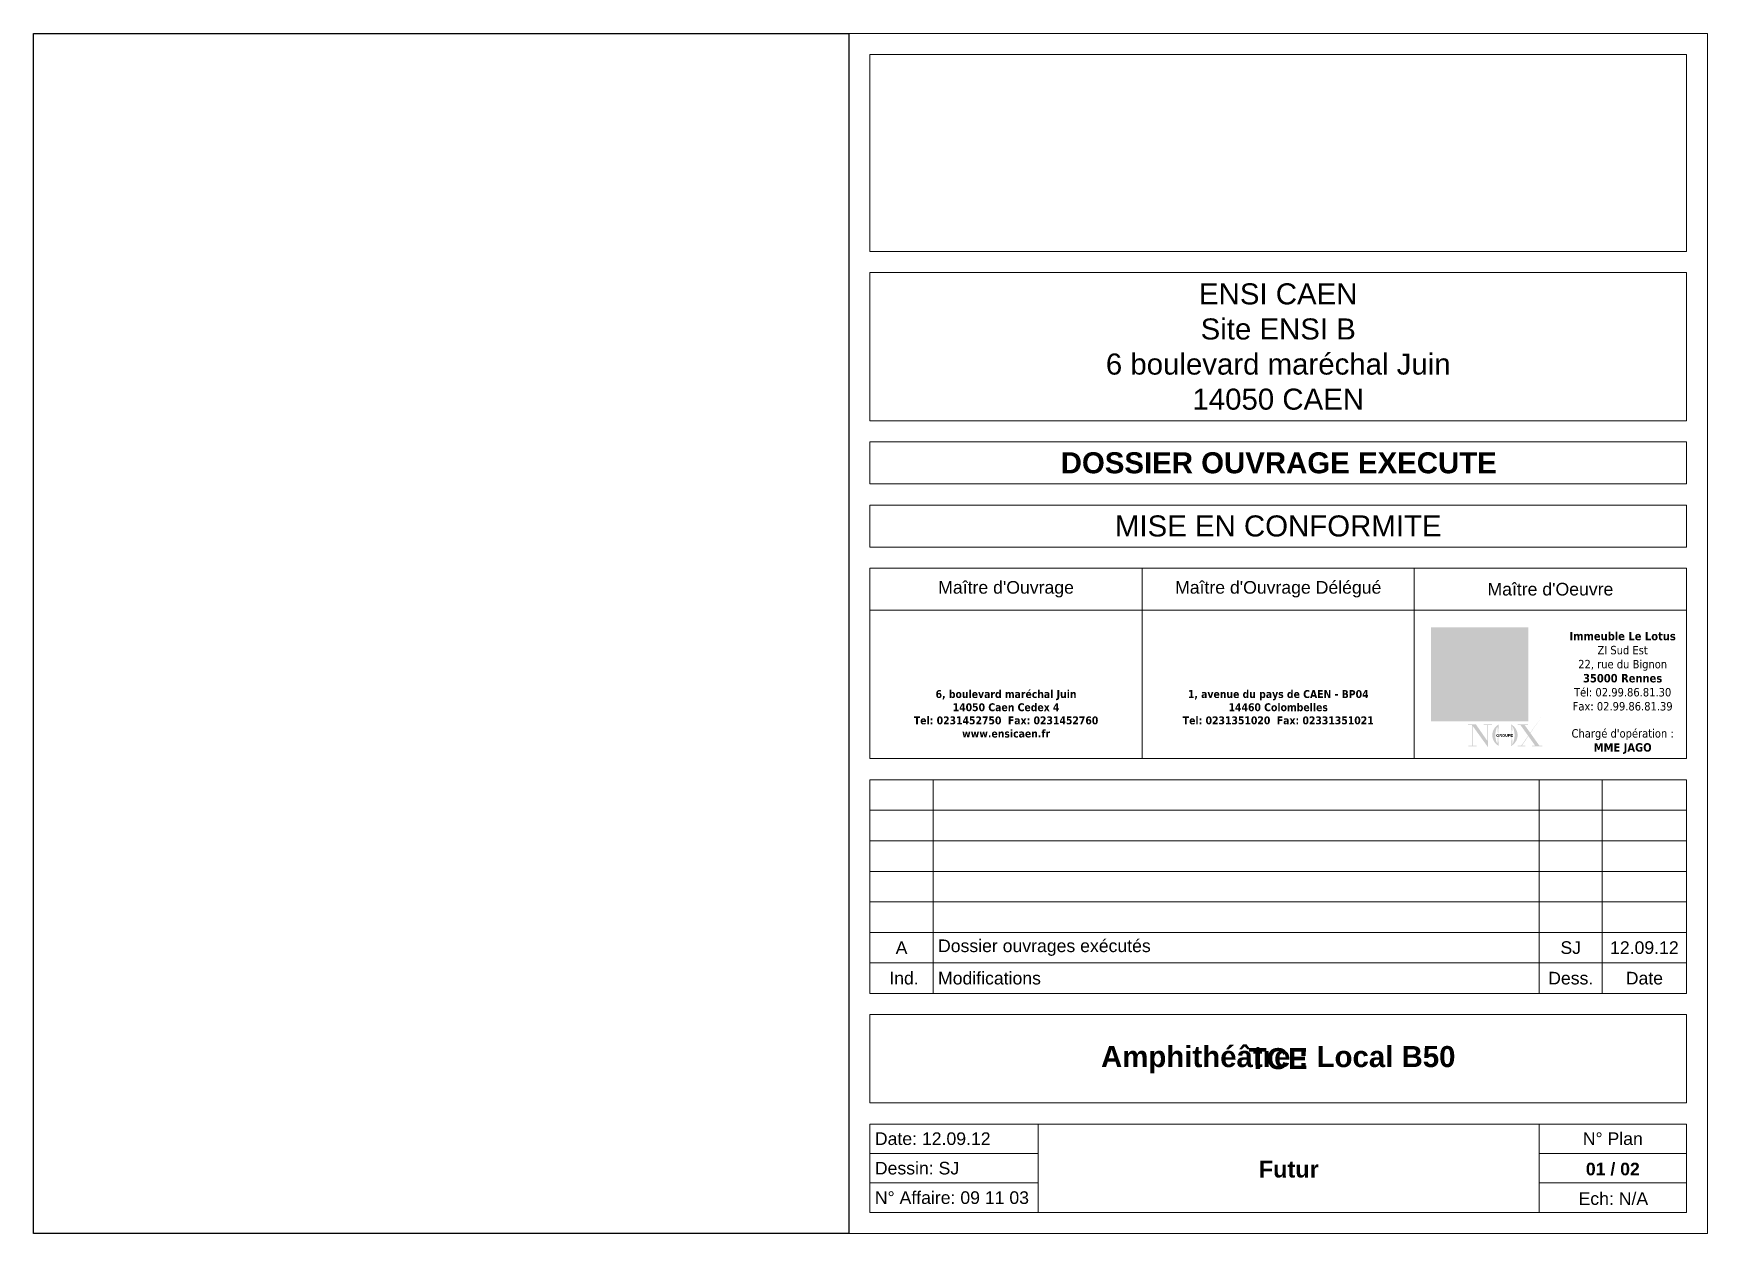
# Paper-space layout 'CARTOUCHE A3' of a CAD drawing. Header units: millimetres. Extents: x 0 to 398, y 0 to 285.
import ezdxf

# ---------------------------------------------------------------- set-up
doc = ezdxf.new("R2010")
doc.units = ezdxf.units.MM
doc.layers.add('00 ASTEC - CARTOUCHE', color=7, linetype='Continuous', lineweight=5)
doc.layers.add('ASTEC - CARTOUCHE', color=7, linetype='Continuous')
doc.styles.add('ASTEC', font='arial.ttf')
doc.styles.get("Standard").update_dxf_attribs({"font": 'arial.ttf'})

# ---------------------------------------------------------------- blocks, each defined once
blk = doc.blocks.new('ASTEC 3.0')
h = blk.add_hatch(color=1)
h.dxf.hatch_style = 1
h.set_gradient(color1=(255, 127, 0), color2=(255, 191, 0), rotation=45, tint=1, name='INVHEMISPHERICAL')
h.paths.add_polyline_path([(10.82081276981626, 22.63534318988229, -0.2913175626231103), (16.03669866552809, 17.43600011368142, 0.04048872894501887), (16.09592353546759, 18.16617591731688, 0.4634225329475488)])
h.paths.add_polyline_path([(10.50230704242131, 22.57047311713654, 0.03783999249834399), (9.850669961189851, 22.35997800276596, -0.1593398093898057), (15.75747487292392, 16.44795172477643, 0.03520572576687999), (15.957076397317, 17.05312585917522, 0.2389860192034496)])
h.paths.add_polyline_path([(9.500830526812933, 22.19928580157477, 0.03868376802239216), (8.90420122857904, 21.83314945771986, -0.0651119381774781), (15.22443595214281, 15.49457216282849, 0.0397192729855704), (15.60085111408262, 16.10681037965048, 0.1306160979674897)])
h.paths.add_polyline_path([(8.600586052576546, 21.59235163333494, 0.03606540603783676), (8.139013601408806, 21.13077918212707, 0.03331943478471557), (14.53129864053335, 14.74130394336896, 0.0358452929407762), (14.99006129137706, 15.20006659417584, 0.0333194347847164)])
h.paths.add_polyline_path([(7.898215777007863, 20.82716400611787, 0.03868376802239152), (7.532079433149192, 20.23053470789989, 0.1306160979674897), (13.62455485505052, 14.13051412065579, 0.03971927298557037), (14.23679307190469, 14.50692928258979, -0.06511193817747807)])
h.paths.add_polyline_path([(7.371387231978588, 19.88069527353298, 0.03783999249834501), (7.160892117593903, 19.22905819227333, 0.2389860192034491), (12.67823937552748, 13.77428883739003, 0.03520572576688075), (13.2834135099547, 13.97389036180823, -0.1593398093898057)])
h.paths.add_polyline_path([(7.096022044832353, 18.91055246489657, 0.0412842208729769), (7.034455099317711, 18.16617591731688, 0.4624581683113497), (12.29536512104096, 13.69466656917245, -0.2913175626231104)])
at = {"true_color": 0xffffff}
h = blk.add_hatch(color=7, dxfattribs=at)
h.dxf.hatch_style = 1
h.paths.add_polyline_path([(4.362317629507743, 10.33373079452485), (3.640556316939183, 8.886111804849293), (5.084078942076303, 8.886111804849293)], flags=16)
h.paths.add_polyline_path([(4.155629672110081, 10.97825294476343), (2.502350137219764, 7.573930770588618), (2.986322355980519, 7.573930770588618), (3.443977522489149, 8.491838530672112), (5.280657736526337, 8.491838530672112), (5.738312903034966, 7.573930770588618), (6.222285121795721, 7.573930770588618), (4.569005586905405, 10.97825294476343)])
edge = h.paths.add_edge_path()
edge.add_line((19.29171385749942, 8.657767134248274), (19.68446283059893, 8.412725562958144))
edge.add_spline(control_points=[(19.68446283059893, 8.412725562958144), (19.66841756168287, 8.387008445425408), (19.65190133621218, 8.360531529945433), (19.61599560984178, 8.30372028335239), (19.5964833079488, 8.273259449134912), (19.5555205073324, 8.211211678032782), (19.5340697763022, 8.179623424714691), (19.48865942296106, 8.115733318857792), (19.46469886956038, 8.083429404907292), (19.4136123645003, 8.018611695410073), (19.38648405222921, 7.986095411073393), (19.32836608483922, 7.921517995234012), (19.29737201461103, 7.889455070080999), (19.24705454724608, 7.841945742227722), (19.22938732529292, 7.826004074364505), (19.192803512502, 7.794629202137912), (19.17387961701024, 7.779190651781278), (19.13838993688114, 7.751802635805234), (19.12225650722394, 7.739905215507861), (19.09039805177599, 7.717427555516679), (19.07468916277867, 7.706811711648356), (19.00835018919315, 7.663830845448729), (18.95642256049905, 7.634622602177046), (18.85060696036089, 7.582632474262141), (18.79671539214905, 7.559847732228377), (18.68763546290575, 7.520192212530219), (18.63244439614937, 7.503320587224152), (18.52127612160984, 7.47510683230405), (18.46529725077562, 7.463764635496773), (18.35297659452772, 7.446362594639936), (18.29663387744222, 7.44030273594899), (18.21212762087816, 7.435091434485912), (18.18395985785173, 7.434001806988931), (18.12767023855122, 7.433116656806192), (18.09953668067465, 7.433321570454041), (18.04667440365301, 7.434932345273751), (18.021972674469, 7.436193759564276), (17.95324786304263, 7.441100170152595), (17.90947410964873, 7.445843495594204), (17.79347090388183, 7.462594983852227), (17.72205036401283, 7.477349459215816), (17.59843108529458, 7.510228027302901), (17.5455996102537, 7.526785055484879), (17.46784139686497, 7.554707530391283), (17.44216949888505, 7.564529490644077), (17.40404296992347, 7.579996115219615), (17.3913976441836, 7.585273945236167), (17.36623529758072, 7.596067962409165), (17.35372926347191, 7.601578728606), (17.28891271183966, 7.630899251788151), (17.23709875415079, 7.656922127232292), (17.13505323312711, 7.713901022946743), (17.08482037828071, 7.744857282950306), (16.98658929811791, 7.812035033728534), (16.93858887493843, 7.848257683938641), (16.84563966654241, 7.92637858694593), (16.80068816972198, 7.968279991828012), (16.73259305831743, 8.039639856869712), (16.70810627454193, 8.067099465075898), (16.6726421143976, 8.109920745552813), (16.66103203751845, 8.12446633229979), (16.64396151108667, 8.14669708739575), (16.63832878647372, 8.154176052407252), (16.62718307267642, 8.169271967515328), (16.62166315293871, 8.176899045557775), (16.60573237581411, 8.199362278816807), (16.59554663609015, 8.214303770119272), (16.55099145683926, 8.28226416989628), (16.52008882013615, 8.33673074340254), (16.46537109749625, 8.447706739202886), (16.44155103212688, 8.50421650455985), (16.39469561958686, 8.634248805471202), (16.37369761872105, 8.708144445067887), (16.34100814571138, 8.856632770534816), (16.32931288616965, 8.93123277255097), (16.31414145661984, 9.08026713368588), (16.31066511193058, 9.154706339524978), (16.31099819630617, 9.27459762100807), (16.31254249374615, 9.320312385403781), (16.31686256302055, 9.388530462703898), (16.31863675964996, 9.411210873405935), (16.32283596612979, 9.456435770408234), (16.32525713357609, 9.478965460659083), (16.33615889778594, 9.568157126335905), (16.34722323372262, 9.634817265041761), (16.37572484376142, 9.767603497428468), (16.39316200086614, 9.833732001660906), (16.43508863961324, 9.964767928624042), (16.45957947691204, 10.02967925174585), (16.50743814639281, 10.13720096832685), (16.52871401858283, 10.18037067639466), (16.57522146473639, 10.26534715947298), (16.60045420925599, 10.30715452064828), (16.65513560373802, 10.38894095922137), (16.68458590336377, 10.42892014581253), (16.73207451036433, 10.48708943928511), (16.74845561810071, 10.50617844894498), (16.77386587951332, 10.53430028649177), (16.78247567260405, 10.54358890759386), (16.79997574543813, 10.56198491591454), (16.80887462460669, 10.57110078676919), (16.83835412800545, 10.60051720897957), (16.85930817062035, 10.62021703832204), (16.92969224636909, 10.68272808356824), (16.98095360049047, 10.72254203384659), (17.08677677798551, 10.79519635213683), (17.14134088210994, 10.82804195543906), (17.26467592600966, 10.89355153814677), (17.33400383079425, 10.92470382207375), (17.47491137118777, 10.97830138821848), (17.54649647139013, 11.00074839844797), (17.69096784910653, 11.03750318256357), (17.76385716960067, 11.0518110287959), (17.89139057748253, 11.06994658673966), (17.94592561211903, 11.07551783677786), (18.02770794573007, 11.08066338299795), (18.05496551736724, 11.08184276193492), (18.0958198356675, 11.08280706895562), (18.10943260911154, 11.08299433920047), (18.13664302934194, 11.08309989835607), (18.1502670601476, 11.08301869415084), (18.18790291802725, 11.08241016490604), (18.21197703044163, 11.08159246812363), (18.29117675247835, 11.07739291615098), (18.34669605252566, 11.0720721138581), (18.45832970837364, 11.05577410041894), (18.51444695179816, 11.04479380969826), (18.60709656623658, 11.02126547321654), (18.64363143197261, 11.01059916218992), (18.69824361841893, 10.99235341121346), (18.71641554462258, 10.98589731482468), (18.74359874764923, 10.97563359791445), (18.75264734070515, 10.97211578456563), (18.77071485336637, 10.96488423929327), (18.77974341867957, 10.96116634608927), (18.799935771327, 10.95261331914378), (18.81105457124067, 10.94773910451522), (18.87224200833589, 10.9200206782233), (18.9206248728442, 10.89474679956368), (19.01379131281283, 10.83984725670189), (19.05857717839535, 10.81022071582697), (19.14452686189907, 10.74720175203822), (19.18569195771124, 10.71380843330621), (19.24468701722799, 10.66122831098789), (19.26389297028072, 10.64328557246358), (19.29200505139306, 10.61578093820401), (19.30125957529526, 10.60651425049787), (19.31953454058385, 10.58778886544314), (19.32856261119014, 10.57832194844252), (19.35383833828382, 10.55120071368924), (19.36952207150171, 10.53362788754441), (19.41440593672451, 10.48149926186625), (19.44176310341572, 10.44721620115774), (19.49262436281424, 10.38040465982124), (19.51613335125148, 10.34787189036911), (19.56029124942143, 10.28530103701644), (19.58094198274193, 10.25526028155741), (19.60055215551984, 10.22675194613851)], knot_values=[0, 0, 0, 0, 20.93813662210937, 20.93813662210937, 43.89365602360976, 43.89365602360976, 66.84917542511016, 66.84917542511016, 89.80469482661056, 89.80469482661056, 112.760214228111, 112.760214228111, 135.7157336296113, 135.7157336296113, 147.506755028526, 147.506755028526, 159.2977764274406, 159.2977764274406, 168.9049037190605, 168.9049037190605, 178.0629605256574, 178.0629605256574, 207.2302425785936, 207.2302425785936, 236.3975246315297, 236.3975246315297, 265.5648066844658, 265.5648066844658, 294.7320887374019, 294.7320887374019, 323.899370790338, 323.899370790338, 338.4830118168061, 338.4830118168061, 353.0666528432741, 353.0666528432741, 365.9530300572924, 365.9530300572924, 389.0820840087929, 389.0820840087929, 427.8721834002133, 427.8721834002133, 457.7044652455509, 457.7044652455509, 472.6206061682196, 472.6206061682196, 480.0786766295539, 480.0786766295539, 487.5367470908882, 487.5367470908882, 518.8077458717355, 518.8077458717355, 550.0787446525828, 550.0787446525828, 581.3497434334301, 581.3497434334301, 612.6207422142775, 612.6207422142775, 630.989870534358, 630.989870534358, 640.1744346943984, 640.1744346943984, 644.7667167744186, 644.7667167744186, 649.3589988544387, 649.3589988544387, 658.2246024570677, 658.2246024570677, 689.3389745218053, 689.3389745218053, 720.4533465865429, 720.4533465865429, 760.1847436849515, 760.1847436849515, 799.9161407833601, 799.9161407833601, 839.6475378817687, 839.6475378817687, 864.27412121929, 864.27412121929, 876.5874128880507, 876.5874128880507, 888.9007045568114, 888.9007045568114, 925.2769183461365, 925.2769183461365, 961.6531321354616, 961.6531321354616, 998.0293459247868, 998.0293459247868, 1022.902953305499, 1022.902953305499, 1047.776560686212, 1047.776560686212, 1072.650168066924, 1072.650168066924, 1085.08697175728, 1085.08697175728, 1091.305373602458, 1091.305373602458, 1097.523775447636, 1097.523775447636, 1111.627919520667, 1111.627919520667, 1143.938448340778, 1143.938448340778, 1176.248977160889, 1176.248977160889, 1215.416766441345, 1215.416766441345, 1254.584555721802, 1254.584555721802, 1293.752345002258, 1293.752345002258, 1322.88409801175, 1322.88409801175, 1337.449974516495, 1337.449974516495, 1344.732912768868, 1344.732912768868, 1352.015851021241, 1352.015851021241, 1364.791328950842, 1364.791328950842, 1393.884219713452, 1393.884219713452, 1422.977110476061, 1422.977110476061, 1441.92440057977, 1441.92440057977, 1451.398045631624, 1451.398045631624, 1456.13486815755, 1456.13486815755, 1460.871690683477, 1460.871690683477, 1466.775890853909, 1466.775890853909, 1493.614892297574, 1493.614892297574, 1520.453893741239, 1520.453893741239, 1547.292895184904, 1547.292895184904, 1560.712395906736, 1560.712395906736, 1567.422146267652, 1567.422146267652, 1574.131896628568, 1574.131896628568, 1586.490078962482, 1586.490078962482, 1610.97949386752, 1610.97949386752, 1635.468908772558, 1635.468908772558, 1659.958323677596, 1659.958323677596, 1659.958323677596, 1659.958323677596], degree=3, periodic=0)
edge.add_line((19.60055215551984, 10.22675194613851), (19.21915150148561, 9.964395950157495))
edge.add_spline(control_points=[(19.21915150148561, 9.964395950157382), (19.15017389430432, 10.06467231091119), (18.99009422562085, 10.29738851048717), (18.61690556927351, 10.56956955090834), (17.9424772625207, 10.67585193643697), (17.06116611126345, 10.3914469405961), (16.69436187465908, 9.397309608615615), (16.84613351413282, 8.465402814383424), (17.49215229513356, 8.002287769911277), (18.16651347867446, 7.836353249293211), (18.90012158564059, 8.030128885544286), (19.16973575600423, 8.462262453685184), (19.29171385749942, 8.657767134248274)], knot_values=[0, 0, 0, 0, 86.14004878143322, 199.9093767763332, 314.468706764693, 563.1769377277261, 777.8791281684322, 1012.1863921183, 1175.517475858125, 1308.127614919719, 1500.784041929708, 1659.958323677596, 1659.958323677596, 1659.958323677596, 1659.958323677596], degree=3, periodic=0)
h.paths.add_polyline_path([(15.96253242279636, 7.974093178296584), (15.96253242279636, 7.571691442211318), (13.13440487970365, 7.571691442211318), (13.13440487970365, 10.96757076249139), (15.83688949904172, 10.96757076249139), (15.83688949904172, 10.57498234355148), (13.60082448105095, 10.57498234355148), (13.60082448105095, 9.603329615037865), (14.95892669516616, 9.603329615037865), (14.95892669516616, 9.18129838655284), (13.60082448105095, 9.18129838655284), (13.60082448105095, 7.974093178296584)])
h.paths.add_polyline_path([(12.98350400320487, 10.96757076249139), (12.98350400320487, 10.57498234355148), (11.54309428337729, 10.57498234355148), (11.54309428337729, 7.571691442211318), (11.10411146294791, 7.571691442211318), (11.10411146294791, 10.57498234355148), (9.663701743120328, 10.57498234355148), (9.663701743120328, 10.96757076249139)])
edge = h.paths.add_edge_path()
edge.add_line((9.257755973027088, 10.12336682912735), (9.536627045250498, 10.49286385562868))
edge.add_spline(control_points=[(9.536627045250498, 10.49286385562868), (9.499953386140987, 10.52054262408853), (9.46183090674458, 10.5493284747696), (9.382023614482023, 10.60809130379209), (9.340336497174576, 10.6380703842716), (9.252570725919213, 10.69798825831151), (9.206486414070241, 10.72793007464963), (9.14845099899685, 10.76266613850464), (9.13903886161279, 10.76821291524277), (9.119779690576252, 10.77937337273056), (9.109913599444553, 10.78499186406771), (9.09016771230381, 10.79603663341277), (9.080265827768017, 10.8014766390138), (9.050478364166338, 10.81755251645416), (9.030511022312567, 10.8279442501763), (8.970320235472172, 10.85816693168044), (8.92980867170263, 10.87704549981731), (8.854621360485908, 10.90961000177685), (8.820029590453487, 10.92364565306286), (8.752104691928253, 10.94947852222492), (8.718785248929635, 10.96134823968009), (8.671023610746488, 10.97728499765685), (8.656667304923758, 10.98193764838049), (8.627821106056217, 10.99101048560271), (8.613343425793573, 10.99542619159138), (8.56975034729112, 11.00830301544443), (8.540474858309608, 11.01639389715911), (8.45203943492379, 11.03911818072356), (8.392269354138989, 11.05220405768102), (8.261817484511994, 11.07556497142355), (8.190891557896975, 11.08507838261812), (8.047487109492067, 11.09744699355269), (7.97510840423638, 11.10029390613784), (7.829554039868526, 11.09877548128031), (7.756372127856594, 11.09440971742436), (7.662007648264989, 11.08376274812906), (7.640908729110379, 11.08105960507157), (7.603863200580236, 11.07573252032955), (7.587916002899874, 11.07325028732544), (7.561790476669557, 11.06886781130686), (7.551609376096167, 11.06708127949059), (7.533133595308755, 11.06369456487744), (7.524844920961186, 11.06212276591168), (7.508159399498254, 11.05884827461841), (7.499776001204737, 11.05714774691069), (7.474508253857493, 11.05184427657048), (7.457506232778542, 11.04803956310968), (7.406068065261934, 11.03571761374837), (7.371196599735413, 11.02629400854096), (7.300559648312628, 11.00445181967677), (7.264792297093663, 10.99203183912732), (7.192750506219454, 10.96358851023081), (7.156474691757467, 10.94756252117827), (7.083980293944478, 10.91132804639687), (7.047761971945874, 10.89111594657561), (7.004145275685005, 10.86367244065411), (6.996374391717836, 10.85866202203124), (6.980734630022198, 10.84831729877305), (6.972877957567107, 10.84298968344513), (6.949217150104232, 10.82650882348787), (6.933321149961557, 10.81485839099901), (6.894617746467702, 10.78475578771281), (6.871742763614748, 10.76552045703818), (6.82625812367769, 10.72332860102551), (6.803644197410904, 10.7003675344007), (6.763055544404779, 10.65413266595851), (6.744923772639595, 10.63150572438917), (6.710113570909016, 10.58288501029824), (6.693436511792243, 10.55688610976313), (6.671556055778638, 10.51777066814509), (6.665377699246164, 10.50607993602932), (6.6532997317845, 10.48175360372204), (6.647415398270823, 10.46909968276782), (6.6393804368563, 10.45052321998196), (6.636992176994681, 10.4448195458865), (6.62833116739057, 10.42343740030014), (6.622550997999497, 10.40772407657369), (6.60681021772325, 10.36055399695886), (6.59844627493294, 10.32908035512435), (6.585485936724581, 10.26620627593468), (6.58088925620541, 10.23480248854116), (6.575184131390415, 10.1720489457191), (6.574075735290535, 10.14069703203256), (6.575285435363185, 10.07797712557317), (6.5776033171569, 10.04660723174243), (6.585822260007262, 9.983787445690837), (6.591722955519799, 9.95233489970542), (6.607492463313974, 9.88935637898544), (6.617361713084392, 9.85782598731862), (6.633630062686279, 9.815719787260264), (6.637998947640881, 9.805098131795262), (6.646759729483165, 9.785095237242558), (6.651092060550582, 9.775710869158388), (6.65904430532828, 9.759378059196024), (6.662573827605229, 9.752401393745572), (6.669798162009101, 9.738650980032276), (6.673499484779313, 9.731861808280769), (6.684851850906853, 9.711763957501375), (6.692751355236396, 9.698725656440615), (6.716554683633149, 9.661889867710101), (6.73319436958991, 9.639114628837774), (6.767784230411053, 9.596465028845387), (6.785731873649638, 9.576587707289377), (6.822323507571127, 9.539589246461219), (6.840967082243878, 9.52246494860151), (6.878493045165669, 9.490692226832607), (6.897376271430403, 9.476041461490581), (6.935070682840887, 9.448885439246851), (6.953883110254537, 9.436378838802057), (6.99123751767911, 9.413186152155049), (7.009780649619643, 9.402499488522153), (7.05656866269419, 9.377194668420998), (7.084535573143512, 9.363642977237873), (7.139243820682168, 9.339315442397833), (7.165989519853611, 9.328541041038648), (7.218067987589166, 9.309108617219636), (7.243402956752107, 9.300452343750749), (7.275283852533903, 9.290259406851192), (7.282567006710451, 9.287981325402598), (7.29558293975424, 9.283990492231737), (7.301334365911316, 9.282255872919222), (7.312849169014953, 9.278837950856882), (7.318599643534981, 9.277158846149064), (7.335829297022428, 9.272209884109998), (7.347286701726262, 9.269028392281143), (7.381564042239916, 9.259827138786136), (7.404288987920154, 9.254150793909844), (7.472025011025835, 9.238406000013924), (7.516594309068751, 9.229623945363755), (7.604298835445661, 9.214948148258486), (7.647433450678363, 9.209052849760042), (7.732110465003643, 9.199557658520007), (7.773653107462451, 9.195956369139367), (7.855095723934937, 9.190452598491788), (7.894996397662908, 9.188549173901379), (7.973196512146387, 9.185876808908233), (8.011496708088089, 9.185107406971383), (8.07313811359927, 9.184356170071283), (8.09698453854071, 9.18419583866364), (8.143474075593986, 9.183986492088252), (8.166173734294716, 9.183931643147389), (8.226629084092565, 9.183678071937493), (8.263263729866594, 9.183396582820933), (8.33287997962907, 9.181875859295019), (8.365858006407507, 9.180635679619172), (8.427806605526712, 9.176742048140682), (8.45677007426275, 9.174088385021605), (8.491077039914671, 9.169683148443823), (8.49839148495812, 9.168662028700396), (8.510971594951116, 9.16675825160712), (8.516307468700688, 9.165901246095473), (8.526937798014842, 9.164092198177286), (8.532226695038844, 9.163138141473723), (8.539668013807386, 9.161717722263802), (8.541908140759915, 9.16127966161207), (8.546436140313745, 9.160373281197053), (8.548713892232627, 9.159906911640178), (8.555588935792912, 9.158468041726337), (8.56022803473752, 9.157455768675163), (8.574316052021459, 9.154258473443178), (8.58393593254732, 9.151912766193504), (8.613497181853745, 9.144228946810472), (8.634142001275904, 9.138240555998323), (8.677330955630168, 9.124592726035644), (8.69987305055838, 9.116933644081314), (8.74684198293835, 9.100114265128582), (8.771267588890623, 9.09095455552631), (8.81220534053864, 9.075174651103225), (8.828130089910701, 9.068941039910555), (8.849852847924922, 9.060365984511122), (8.855331622238737, 9.058197416257258), (8.864528807927854, 9.054550124520915), (8.868237459566444, 9.053077740183426), (8.88313519838266, 9.047155571275198), (8.894058564736042, 9.042793603876362), (8.925846353638917, 9.029967925163305), (8.945727922429796, 9.021759616503346), (8.982617217639927, 9.00586470791768), (8.99962259613676, 8.998178422329943), (9.03054861194687, 8.98331653665457), (9.044465573097114, 8.976142481683382), (9.069139030063525, 8.962421967751084), (9.079891342436895, 8.95587969709436), (9.092199169564992, 8.947713205606078), (9.09508431435097, 8.945735615950525), (9.100171643134672, 8.942137132859443), (9.102413097163662, 8.940504789078773), (9.106401095574256, 8.937517602700382), (9.108147011196706, 8.936175876357765), (9.111705528979655, 8.93337084408688), (9.113499840721488, 8.93192090509217), (9.118922912224662, 8.927427289018965), (9.12259191373596, 8.924239577612639), (9.133714811876416, 8.914096881207456), (9.141285036865156, 8.906558991196562), (9.156468363944441, 8.889997425851789), (9.16408038197551, 8.880974490525887), (9.182193659129553, 8.857581989414939), (9.192576451110654, 8.842545450567059), (9.205685684341006, 8.821156009915057), (9.208920820208732, 8.815663953041508), (9.214657955395523, 8.80552455101531), (9.217184053268284, 8.800909935773575), (9.222074676130433, 8.791669626867929), (9.22444651182741, 8.787030884523006), (9.23133942525601, 8.773067093047871), (9.23563778254902, 8.763694571238261), (9.247629347606562, 8.735449977431927), (9.254417289048433, 8.71645348360073), (9.265558347280603, 8.678415539133539), (9.269912498770282, 8.659375612284407), (9.27448683878174, 8.631817025777082), (9.275665654684417, 8.623240081095219), (9.277288103068713, 8.608355358753556), (9.27784289146075, 8.602045899484779), (9.278691058279946, 8.589361449193689), (9.278982941876166, 8.583000293664668), (9.279457541415468, 8.563931861022297), (9.27923722867854, 8.551240177848626), (9.277464517916087, 8.52153488070985), (9.275434080103878, 8.504713037880379), (9.269625411485322, 8.472767000150839), (9.265848694252782, 8.457647173253008), (9.259857831464615, 8.438780416452232), (9.258206165977754, 8.433982831148), (9.255237530625891, 8.425979232575514), (9.253914437140338, 8.422593301697475), (9.251085468684323, 8.415709510314628), (9.249583478027489, 8.412222153097673), (9.244799662556034, 8.401613147983767), (9.24123941193102, 8.394343294496707), (9.230594817956444, 8.374276725828736), (9.22275906050345, 8.36109341112558), (9.204569715366233, 8.333645572621435), (9.194216413947288, 8.31938546733295), (9.170984761381987, 8.290042567638125), (9.158107967523392, 8.274962526421064), (9.12998801714275, 8.244268144240777), (9.114746561506763, 8.22865513100112), (9.091948064044118, 8.206609266240093), (9.085271425137762, 8.200292026819511), (9.074669916124549, 8.190467359041804), (9.070853999524843, 8.186970521921012), (9.060816321114544, 8.17787200273699), (9.054611605068203, 8.17234463122486), (9.042202979209833, 8.161486360014578), (9.035990851174574, 8.156148029502901), (9.017343265528325, 8.140418843041175), (9.004896506492514, 8.13031409359212), (8.967613165616058, 8.101241313516198), (8.942833489563782, 8.083521504348255), (8.893992514233105, 8.051789125276173), (8.86993557860842, 8.037778952959911), (8.82306196790887, 8.013607508129553), (8.800252883927897, 8.00344636511511), (8.772060224669985, 7.99281309486048), (8.765967512736097, 7.990636098006462), (8.755487216403708, 7.98709749332113), (8.751072751067113, 7.985672040713098), (8.743890426703729, 7.983457963311821), (8.741104019631166, 7.982625357286338), (8.736034154484514, 7.981158175496944), (8.733757064444944, 7.980517013466283), (8.729100812866818, 7.979242155511088), (8.726734352530912, 7.978612122959817), (8.719518189842347, 7.976745110290494), (8.714551595097873, 7.97553122487659), (8.699174335750286, 7.971989048667069), (8.688284819654655, 7.969760745926692), (8.657166306511499, 7.964149644106556), (8.63571810402209, 7.961052317609415), (8.589245123032015, 7.955739952933982), (8.564225831243675, 7.953525265962412), (8.510891168087255, 7.949783365521853), (8.482578876486514, 7.94825547042592), (8.443284377455711, 7.946433148532719), (8.433665087912232, 7.946007980119134), (8.419309567951132, 7.945391324101138), (8.414689847035334, 7.9451955035114), (8.402332607773133, 7.944676121108728), (8.39463341521332, 7.944356800276978), (8.379308122734074, 7.943732005894844), (8.371672014531214, 7.943426123613335), (8.348843566898722, 7.942531391600028), (8.333731102582533, 7.941965480261501), (8.288715402712114, 7.940385595833163), (8.259133874846157, 7.939489860718368), (8.169207471364643, 7.937412995617365), (8.110322089109104, 7.936984992430894), (7.996412345208228, 7.939083788373864), (7.941394146939274, 7.941609240139883), (7.865113754582126, 7.947911104145419), (7.842324158351403, 7.95017561595148), (7.809712577669416, 7.954017011895075), (7.799646011553705, 7.955288871092534), (7.779434797586873, 7.958018541066622), (7.769307680195197, 7.959473720117899), (7.738867357023992, 7.964107310287318), (7.718495116743725, 7.967553843754786), (7.657189397141337, 7.978939569430622), (7.61606630316237, 7.98792597646775), (7.541349637671374, 8.006585171358552), (7.507796311576385, 8.01580991535161), (7.463411191187333, 8.029086424854313), (7.45256926905131, 8.03241411400279), (7.43093754252186, 8.039220226531256), (7.42017437715549, 8.042690567524005), (7.388051668298431, 8.053304692641746), (7.366858994704671, 8.060651623777744), (7.304015214613173, 8.083513243794528), (7.263100153650157, 8.099849231618123), (7.200743932509795, 8.127199547577106), (7.178529335418716, 8.137461736317164), (7.146882588625886, 8.15286502364961), (7.137137911224272, 8.157719491206763), (7.121443617390469, 8.165722310049091), (7.115455164108425, 8.168820634202234), (7.103417244332377, 8.175138025402248), (7.097381059778854, 8.178350081942881), (7.07921849610284, 8.188144490249442), (7.067038066219538, 8.19488517141383), (7.030263748310972, 8.21572240213061), (7.005436683248263, 8.230435479631183), (6.93840485002147, 8.27162118780791), (6.895585368562024, 8.299434459880104), (6.807628010981716, 8.3584224960224), (6.762492957466748, 8.3895949828335), (6.707238181668799, 8.427957714995273), (6.69848752382677, 8.434038488745614), (6.689684988872614, 8.440155327435718)], knot_values=[0, 0, 0, 0, 32.46026554224846, 32.46026554224846, 64.92053108449693, 64.92053108449693, 97.3807966267454, 97.3807966267454, 103.5876763335049, 103.5876763335049, 109.9491008689984, 109.9491008689984, 116.3105254044918, 116.3105254044918, 129.0333744754787, 129.0333744754787, 154.4790726174525, 154.4790726174525, 175.9228776858484, 175.9228776858484, 196.3976896732428, 196.3976896732428, 205.1836550284139, 205.1836550284139, 213.969620383585, 213.969620383585, 231.5415510939273, 231.5415510939273, 266.6854125146117, 266.6854125146117, 307.3352635270856, 307.3352635270856, 347.9851145395595, 347.9851145395595, 388.6349655520334, 388.6349655520334, 400.3361639365718, 400.3361639365718, 409.1813144610888, 409.1813144610888, 414.831009619809, 414.831009619809, 419.4368805373437, 419.4368805373437, 424.0427514548784, 424.0427514548784, 433.254493289948, 433.254493289948, 451.6779769600869, 451.6779769600869, 470.1014606302259, 470.1014606302259, 488.5249443003649, 488.5249443003649, 506.9484279705039, 506.9484279705039, 510.9659766023394, 510.9659766023394, 514.983525234175, 514.983525234175, 523.0186224978461, 523.0186224978461, 534.4743783390361, 534.4743783390361, 545.9301341802261, 545.9301341802261, 555.5345387032355, 555.5345387032355, 565.1389432262449, 565.1389432262449, 569.0906093435112, 569.0906093435112, 573.1683971139059, 573.1683971139059, 574.9450264719906, 574.9450264719906, 579.8388916030824, 579.8388916030824, 589.6290706449131, 589.6290706449131, 599.4192496867438, 599.4192496867438, 609.2094287285745, 609.2094287285745, 618.9996077704052, 618.9996077704052, 628.7897868122359, 628.7897868122359, 638.5799658540666, 638.5799658540666, 641.8857413890611, 641.8857413890611, 644.8140352542594, 644.8140352542594, 646.9922543040775, 646.9922543040775, 649.1704733538957, 649.1704733538957, 653.5269114535321, 653.5269114535321, 661.8503789379154, 661.8503789379154, 670.1738464222987, 670.1738464222987, 678.4973139066819, 678.4973139066819, 686.8207813910652, 686.8207813910652, 695.1442488754485, 695.1442488754485, 703.4677163598318, 703.4677163598318, 716.3714775363437, 716.3714775363437, 729.2752387128556, 729.2752387128556, 742.1789998893676, 742.1789998893676, 746.0495075714642, 746.0495075714642, 749.1694654094591, 749.1694654094591, 752.289423247454, 752.289423247454, 758.5293389234439, 758.5293389234439, 771.0091702754237, 771.0091702754237, 795.9688329793831, 795.9688329793831, 820.9284956833426, 820.9284956833426, 845.888158387302, 845.888158387302, 870.8478210912615, 870.8478210912615, 895.807483795221, 895.807483795221, 911.816137128311, 911.816137128311, 927.824790461401, 927.824790461401, 955.5358380931259, 955.5358380931259, 983.2468857248508, 983.2468857248508, 1010.957933356576, 1010.957933356576, 1018.684231979611, 1018.684231979611, 1024.555129796194, 1024.555129796194, 1030.593962328026, 1030.593962328026, 1033.215993747802, 1033.215993747802, 1035.838025167578, 1035.838025167578, 1041.082088007131, 1041.082088007131, 1051.570213686235, 1051.570213686235, 1072.546465044444, 1072.546465044444, 1093.522716402653, 1093.522716402653, 1114.498967760862, 1114.498967760862, 1127.372783359614, 1127.372783359614, 1131.672460345889, 1131.672460345889, 1134.537863370329, 1134.537863370329, 1143.326958935401, 1143.326958935401, 1160.905150065545, 1160.905150065545, 1178.483341195688, 1178.483341195688, 1196.061532325832, 1196.061532325832, 1213.639723455975, 1213.639723455975, 1219.417591906231, 1219.417591906231, 1224.394713202932, 1224.394713202932, 1228.715554421217, 1228.715554421217, 1233.036395639502, 1233.036395639502, 1241.678078076071, 1241.678078076071, 1258.96144294921, 1258.96144294921, 1276.244807822349, 1276.244807822349, 1300.714288768281, 1300.714288768281, 1308.944265045082, 1308.944265045082, 1315.657533822439, 1315.657533822439, 1322.370802599796, 1322.370802599796, 1335.79734015451, 1335.79734015451, 1362.65041526394, 1362.65041526394, 1389.503490373369, 1389.503490373369, 1401.665932947703, 1401.665932947703, 1410.655025642917, 1410.655025642917, 1419.64411833813, 1419.64411833813, 1437.622303728557, 1437.622303728557, 1462.423633962082, 1462.423633962082, 1487.224964195608, 1487.224964195608, 1496.041962542269, 1496.041962542269, 1502.445767428834, 1502.445767428834, 1508.849572315399, 1508.849572315399, 1521.657182088528, 1521.657182088528, 1543.216955548546, 1543.216955548546, 1564.776729008564, 1564.776729008564, 1586.336502468581, 1586.336502468581, 1607.896275928599, 1607.896275928599, 1616.51279897336, 1616.51279897336, 1621.264578862966, 1621.264578862966, 1628.86400882813, 1628.86400882813, 1636.463438793294, 1636.463438793294, 1651.662298723623, 1651.662298723623, 1682.06001858428, 1682.06001858428, 1712.457738444938, 1712.457738444938, 1742.855458305595, 1742.855458305595, 1751.339055138045, 1751.339055138045, 1757.590500934267, 1757.590500934267, 1761.582784451877, 1761.582784451877, 1764.887168465437, 1764.887168465437, 1768.191552478997, 1768.191552478997, 1774.800320506118, 1774.800320506118, 1788.017856560359, 1788.017856560359, 1810.457712008916, 1810.457712008916, 1832.897567457474, 1832.897567457474, 1855.337422906032, 1855.337422906032, 1862.459058173708, 1862.459058173708, 1865.802907714678, 1865.802907714678, 1871.340736504811, 1871.340736504811, 1876.878565294944, 1876.878565294944, 1887.95422287521, 1887.95422287521, 1910.105538035742, 1910.105538035742, 1956.29794270777, 1956.29794270777, 2002.490347379797, 2002.490347379797, 2022.611252089861, 2022.611252089861, 2031.720120042653, 2031.720120042653, 2040.828987995444, 2040.828987995444, 2059.046723901027, 2059.046723901027, 2095.482195712194, 2095.482195712194, 2125.058653371119, 2125.058653371119, 2134.606198766774, 2134.606198766774, 2144.15374416243, 2144.15374416243, 2163.248834953742, 2163.248834953742, 2201.439016536365, 2201.439016536365, 2223.121356440362, 2223.121356440362, 2232.88222010395, 2232.88222010395, 2238.974087235773, 2238.974087235773, 2245.065954367596, 2245.065954367596, 2257.249688631242, 2257.249688631242, 2281.617157158535, 2281.617157158535, 2322.124253108146, 2322.124253108146, 2362.631349057756, 2362.631349057756, 2370.202053440656, 2370.202053440656, 2370.202053440656, 2370.202053440656], degree=3, periodic=0)
edge.add_line((6.689684988872614, 8.440155327435718), (6.425520430901088, 8.060005075798472))
edge.add_spline(control_points=[(6.42552043084288, 8.060005075798472), (6.581843142572325, 7.951377184913895), (6.857213695708197, 7.760023528986494), (7.308878131210804, 7.580515089140363), (7.820846060465556, 7.463142626496506), (8.34360134328017, 7.476491888081455), (8.924871685914695, 7.50689585759801), (9.378738158964552, 7.802081725937228), (9.713051050610375, 8.20349357949533), (9.766228637716267, 8.656838643680885), (9.648228353995364, 9.02738323078097), (9.397929779603146, 9.337557318136874), (9.026186037517618, 9.490323765197445), (8.598324222140945, 9.65370513742107), (8.04264121624874, 9.640495896999369), (7.515646045096219, 9.665813249784378), (7.032988513819873, 9.88606695786416), (7.022485780995339, 10.28135662180534), (7.273242200142704, 10.51532770870199), (7.636198694817722, 10.63148925323424), (8.077340442629065, 10.64959047090326), (8.509238804050256, 10.55791089042179), (8.911918190482538, 10.38438152293884), (9.137565038516186, 10.2140787222213), (9.257755973027088, 10.12336682912735)], knot_values=[0, 0, 0, 0, 134.4468427702948, 236.8350769078984, 342.5444109714255, 504.1422591257702, 607.0569825264316, 748.6211406514597, 873.872719963782, 964.1930107842397, 1059.09346791873, 1143.411545114665, 1237.103271968353, 1338.957256092614, 1466.335655312773, 1622.776910968641, 1724.23298549886, 1796.143241754029, 1861.050901765134, 1953.398105501233, 2061.930054927737, 2170.479506467974, 2263.819714141924, 2370.202053440655, 2370.202053440655, 2370.202053440655, 2370.202053440655], degree=3, periodic=0)
edge = h.paths.add_edge_path(flags=17)
edge.add_line((9.660623580857646, 7.571691442211318), (9.663701743120328, 7.571691442211318))
edge.add_line((9.660623580857646, 7.974093178296584), (9.663701743120328, 7.974093178296584))
edge.add_line((9.660623580857646, 9.18129838655284), (9.663701743120328, 9.18129838655284))
edge.add_line((9.660623580857646, 9.603329615037865), (9.663701743120328, 9.603329615037865))
at = {"true_color": 0x0e5072}
h = blk.add_hatch(color=146, dxfattribs=at)
h.dxf.hatch_style = 1
h.paths.add_polyline_path([(20.59301584368359, -2.091463995101449), (22.37006530465578, -2.091463995101449), (22.37006530465578, -1.901012745101312), (21.58916454450946, -1.901012745101312), (23.12799465636044, 0.3567447975930094), (24.739276825248, -1.901012745101312), (23.97091114605564, -1.901012745101312), (23.97091114605564, -2.091463995101449), (26.46721283430952, -2.091463995101449), (26.46721283430952, -1.901012745101312), (25.74313323226079, -1.901012745101312), (23.61837859495563, 1.076231651608609), (26.42776298910167, 5.198134880000325), (23.57300350649302, 1.139812041293666), (22.25426499048035, 2.987652158254591), (23.06803912433816, 2.987652158254591), (23.06803912433816, 3.178103408254501), (20.58696643498979, 3.178103408254501), (20.58696643498979, 2.987652158254591), (21.25040858352577, 2.987652158254591), (23.0746992511281, 0.4314232776543889), (21.43398605057291, -1.901012745101312), (20.59301584368359, -1.901012745101312)])
h = blk.add_hatch(color=146, dxfattribs=at)
h.dxf.hatch_style = 1
h.paths.add_polyline_path([(13.37947554691482, 2.987652158254591), (12.52540420732248, 2.987652158254591), (12.52540420732248, 3.178103408254501), (14.48464314200237, 3.178103408254501), (14.48464314200237, 2.987652158254591), (13.56992679697714, 2.987652158254591), (13.56992679697714, -2.320968271947564), (9.903888852715227, 2.768400632807911), (9.903888852715227, -1.901012745101312), (10.82440322774482, -1.901012745101312), (10.82440322774482, -2.091463995101449), (8.829485980940717, -2.091463995101449), (8.829485980940717, -1.901012745101312), (9.712902947825114, -1.901012745101312), (9.712902947825114, 2.987652158254591), (8.816715153779569, 2.987652158254591), (8.816715153779569, 3.178103408254501), (10.63892621980767, 3.178103408254501), (13.37947554691482, -0.7730921941754474)])
h = blk.add_hatch(color=146, dxfattribs=at)
h.dxf.hatch_style = 1
edge = h.paths.add_edge_path()
edge.add_ellipse((17.5640423475138, 0.5814735398908937), major_axis=(0, -3.350103314169474), ratio=0.6836817094112203, start_angle=40.63266871489893, end_angle=139.3673312851011)
edge.add_ellipse((17.5640423475138, 0.5814735398908937), major_axis=(3.007697883894817, 0), ratio=0.9734192709195503, start_angle=299.72933515057827, end_angle=420.27066484942173, ccw=False)
edge = h.paths.add_edge_path()
edge.add_ellipse((17.5640423475138, 0.5814735398908937), major_axis=(3.007697883894817, 0), ratio=0.9734192709195503, start_angle=119.72933515057659, end_angle=240.27066484942338, ccw=False)
edge.add_ellipse((17.5640423475138, 0.5814735398908937), major_axis=(0, -3.350103314169474), ratio=0.6836817094112203, start_angle=-139.3673312851034, end_angle=-40.6326687148966)
at = {"layer": 'ASTEC - CARTOUCHE', "true_color": 0x0e5072}
h = blk.add_hatch(color=146, dxfattribs=at)
h.dxf.hatch_style = 1
h.paths.add_polyline_path([(0.0002988448832184076, 26.16765778320951), (23.10305511532351, 26.16765778320951), (23.10305511532351, 3.879802230889709), (0.0002988448832184076, 3.879802230889709)])
at = {"insert": (17.49387754689224, 0.5124033673016442), "char_height": 0.6600000000000001, "width": 4.087411636719167, "attachment_point": 5}
blk.add_mtext('{\\fSwis721 LtEx BT|b1|i0|c0|p34;GROUPE}', dxfattribs=at)
blk = doc.blocks.new('A$C13BA2B72')
blk.add_blockref('ASTEC 3.0', (3.972674551187083, -30.24100698463323))
at = {"layer": '00 ASTEC - CARTOUCHE', "lineweight": 0, "insert": (48.5, -14.47143221672809), "char_height": 2, "width": 32.33333333333337, "attachment_point": 5, "style": 'ASTEC'}
blk.add_mtext('\\pi2;{\\fTahoma|b1|i0|c0|p34;Immeuble Le Lotus\\fTahoma|b0|i0|c0|p34;\\PZI Sud Est\\P22, rue du Bignon\\P\\fTahoma|b1|i0|c0|p34;35000 Rennes\\fTahoma|b0|i0|c0|p34;\\PTél: 02.99.86.81.30\\PFax: 02.99.86.81.39}', dxfattribs=at)
blk = doc.blocks.new('A$C21E65588')
at = {"layer": '00 ASTEC - CARTOUCHE'}
for p, q in [((69.66666734323974, 148.0072207479477), (69.66666734323974, 112.7764714555104)), ((134.3333340099065, 148.0072207479477), (134.3333340099065, 112.7764714555104)), ((20.00000067657299, 107.7764714555104), (20.00000067657299, 56.99836351820124)), ((164.000000676573, 107.7764714555104), (164.000000676573, 56.99836351820124)), ((179.000000676573, 107.7764714555104), (179.000000676573, 56.99836351820124)), ((5.000000676572995, 100.5224614555104), (199.000000676573, 100.5224614555104)), ((5.000000676572995, 93.26845145551044), (199.000000676573, 93.26845145551044)), ((5.000000676572995, 86.01444145551045), (199.000000676573, 86.01444145551045)), ((5.000000676572995, 78.76043145551046), (199.000000676573, 78.76043145551046)), ((5.000000676572995, 71.50642145551046), (199.000000676573, 71.50642145551046)), ((5.000000676572995, 64.25241145551047), (199.000000676573, 64.25241145551047)), ((45.00000067657299, 26.00000004038509), (45.00000067657299, 5.000000040385089)), ((164.000000676573, 26.00000004038509), (164.000000676573, 5.000000040385089)), ((45.00000067657299, 19.00000004038509), (5.000000676572995, 19.00000004038509)), ((199.000000676573, 19.00000004038509), (164.000000676573, 19.00000004038509)), ((45.00000067657299, 12.00000004038509), (5.000000676572995, 12.00000004038509)), ((199.000000676573, 12.00000004038509), (164.000000676573, 12.00000004038509))]:
    blk.add_line(p, q, dxfattribs=at)
for points in [[(204.0000007303073, 4.038508905068738e-08), (7.303073061848409e-07, 4.038508905068738e-08), (7.303073061848409e-07, 285.0000000403851), (204.0000007303073, 285.0000000403851)], [(5.000000676572881, 233.2379700403851), (199.0000006765729, 233.2379700403851), (199.0000006765729, 280.0000000403851), (5.000000676572881, 280.0000000403851)], [(5.000000676573222, 193.0072207479477), (199.000000676573, 193.0072207479477), (199.0000006765729, 228.2379700403851), (5.000000676573109, 228.2379700403851)], [(5.000000676572995, 178.0072207479477), (199.000000676573, 178.0072207479477), (199.000000676573, 188.0072207479477), (5.000000676572995, 188.0072207479477)], [(5.000000676573052, 163.0072207479477), (199.0000006765731, 163.0072207479477), (199.0000006765731, 173.0072207479477), (5.000000676573052, 173.0072207479477)], [(5.000000676572995, 158.0072207479477), (199.000000676573, 158.0072207479477), (199.000000676573, 112.7764714555104), (5.000000676572995, 112.7764714555104)], [(5.000000676572995, 158.0072207479477), (69.66666734323974, 158.0072207479477), (69.66666734323974, 148.0072207479477), (5.000000676572995, 148.0072207479477)], [(69.66666734323974, 158.0072207479477), (134.3333340099065, 158.0072207479477), (134.3333340099065, 148.0072207479477), (69.66666734323974, 148.0072207479477)], [(134.3333340099065, 158.0072207479477), (199.000000676573, 158.0072207479477), (199.000000676573, 148.0072207479477), (134.3333340099065, 148.0072207479477)], [(5.000000676572995, 107.7764714555104), (199.000000676573, 107.7764714555104), (199.000000676573, 56.99836351820124), (5.000000676572995, 56.99836351820124)], [(5.000000676572995, 51.99836351820124), (199.000000676573, 51.99836351820124), (199.000000676573, 30.99836351820124), (5.000000676572995, 30.99836351820124)], [(5.000000676572995, 26.00000004038509), (199.000000676573, 26.00000004038509), (199.000000676573, 5.000000040385089), (5.000000676572995, 5.000000040385089)]]:
    blk.add_lwpolyline(points, close=True, dxfattribs=at)
blk.add_blockref('A$C13BA2B72', (134.3333340099063, 148.0072207479477))
at = {"layer": '00 ASTEC - CARTOUCHE', "lineweight": 0, "style": 'ASTEC'}
for s, insert, char_height, width, attachment_point in [('{\\fArial|b1|i0|c0|p34;DOSSIER OUVRAGE EXECUTE}', (102.125000676573, 183.0072207479477), 5, 193.7500000000001, 5), ('MISE EN CONFORMITE', (102.0000006765731, 168.0072207479477), 5, 193.5, 5), ("{\\fArial|b0|i0|c238|p34;Maître d'Ouvrage}", (37.33333400990637, 153.0072207479477), 3, 64.66666666666674, 5), ("Maître d'Oeuvre", (166.6666673432396, 153.0072207479477), 3, 64.6666666666668, 5), ("\\pi2;{\\fTahoma|b0|i0|c0|p34;Chargé d'opération :\\P\\fTahoma|b1|i0|c0|p34;MME JAGO}", (182.8333340099064, 116.8400499838272), 2, 32.33333333333337, 5), ('A', (12.50000067657299, 67.87943542416508), 3, 15, 5), ('{\\fArial|b0|i0|c238|p34; }Dossier ouvrages exécutés', (20.00000067657299, 67.87943542416508), 3, 143.9999999999999, 4), ('SJ', (171.500000676573, 67.87943542416508), 3, 15, 5), ('12.09.12', (189.000000676573, 67.87943542416508), 3, 20, 5), ('{\\fArial|b0|i0|c238|p34; Ind.}', (12.50000067657299, 60.62538748685586), 3, 15, 5), ('{\\fArial|b0|i0|c238|p34; }Modifications', (20.00000067657299, 60.62538748685586), 3, 143.9999999999999, 4), ('{\\fArial|b0|i0|c238|p34;Dess.}', (171.500000676573, 60.62538748685586), 3, 15, 5), ('{\\fArial|b0|i0|c238|p34;Date}', (189.000000676573, 60.62538748685586), 3, 20, 5), ('{\\fArial|b1|i0|c0|p34;TCE}', (102.000000676573, 41.49836351820124), 5, 194, 5), ('{\\fArial|b0|i0|c161|p34; \\fArial|b0|i0|c238|p34;Date: }12.09.12', (5.000000676572995, 22.50000004038509), 3, 40, 4), ('N° Plan', (181.500000676573, 22.50000004038509), 3, 35, 5), ('{\\fArial|b0|i0|c161|p34; \\fArial|b0|i0|c238|p34;Dessin:\\fArial|b0|i0|c161|p34; }SJ', (5.000000676572995, 15.50000004038509), 3, 40, 4), ('{\\fArial|b0|i0|c238|p34; N° Affaire:} 09 11 03', (5.000000676572995, 8.500818301477011), 3, 40, 4)]:
    blk.add_mtext(s, dxfattribs=dict(at, insert=insert, char_height=char_height, width=width, attachment_point=attachment_point))
at = {"layer": 'ASTEC - CARTOUCHE', "lineweight": 0, "style": 'ASTEC'}
for s, insert, char_height, width, attachment_point in [('ENSI CAEN\\PSite ENSI B\\P6 boulevard maréchal Juin\\P14050 CAEN', (102.0000006765729, 210.6225953941664), 5, 193.9999999999998, 5), ("{\\fArial|b0|i0|c238|p34;Maître d'Ouvrage} Délégué", (102.000000676573, 153.0072207479477), 3, 64.66666666666663, 5), ('{\\fTahoma|b1|i0|c0|p34;6, boulevard maréchal Juin\\P14050 Caen Cedex 4\\PTel: 0231452750  Fax: 0231452760\\Pwww.ensicaen.fr}', (37.33333400990637, 129.0548164622566), 1.875, 64.66666666666652, 2), ('{\\fTahoma|b1|i0|c0|p34;1, avenue du pays de CAEN - BP04\\P14460 Colombelles\\PTel: 0231351020  Fax: 02331351021}', (102.0000006765731, 129.0548164622566), 1.875, 64.66666666666652, 2)]:
    blk.add_mtext(s, dxfattribs=dict(at, insert=insert, char_height=char_height, width=width, attachment_point=attachment_point))

psp = doc.layouts.new('CARTOUCHE A3')

# ---------------------------------------------------------------- linework, layer by layer
at = {"layer": 'ASTEC - CARTOUCHE'}
psp.add_lwpolyline([(0.1335471149645855, 285.1555662242814), (193.8861056582969, 285.1555662242814), (193.8861056582969, 0.1555662242814151), (0.1335471149645855, 0.1555662242814151)], close=True, dxfattribs=at)

# ---------------------------------------------------------------- block references
psp.add_blockref('A$C21E65588', (193.8861049279895, 0.155566183896326), dxfattribs=at)

# ---------------------------------------------------------------- texts
at = {"layer": 'ASTEC - CARTOUCHE', "lineweight": 0, "attachment_point": 5, "style": 'ASTEC'}
for s, insert, char_height, width in [('{\\fArial|b1|i0|c0|p34;Amphithéâtre : Local B50}', (295.8883477634757, 41.42352404681276), 5, 194), ('{\\fArial|b1|i0|c0|p34;Futur}', (298.3883477634757, 15.4251605689966), 4, 119), ('{\\fArial|b1|i0|c0|p34;01 / 02}', (375.3883477634757, 15.4251605689966), 3, 34.99999999999994), ('{\\fArial|b0|i0|c238|p34;\\H0.75x;Ech: \\fArial|b0|i0|c0|p34;N/A}', (375.513421160715, 8.425160568996603), 4, 35.25014679447941)]:
    psp.add_mtext(s, dxfattribs=dict(at, insert=insert, char_height=char_height, width=width))

doc.saveas('drawing.dxf')
